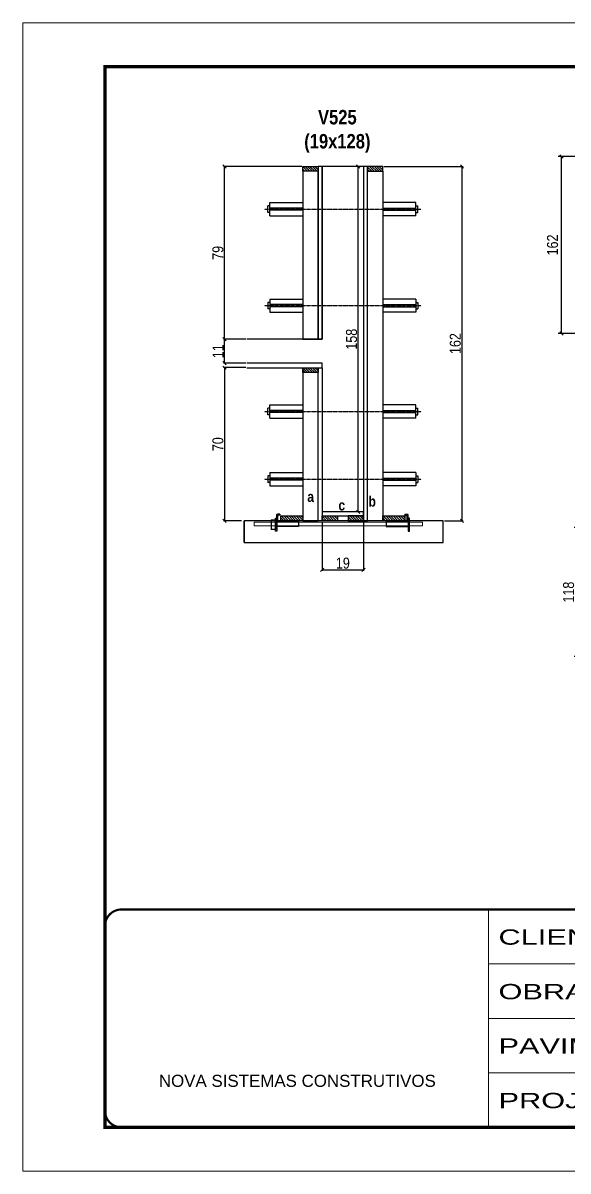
# Model space of a CAD drawing. Extents: x 13154 to 22413, y 1253 to 30260.
# Drawn here: x 13154 to 13653, y 20779 to 21829 of the extents above; entities that cross this region are included whole.
import ezdxf

# ---------------------------------------------------------------- set-up
doc = ezdxf.new("R2010")
doc.units = 0
for name, pattern in [('CONTINUO', [0]), ('DASHED', [0.75, 0.5, -0.25]), ('HIDDEN', [0.375, 0.25, -0.125])]:
    doc.linetypes.add(name, pattern=pattern)
for name, color, linetype in [('barrote', 251, 'Continuous'), ('COTA', 241, 'Continuous'), ('detalhes', 4, 'Continuous'), ('NOMENCLATURA', 7, 'Continuous'), ('Painéis', 200, 'Continuous'), ('presilha', 1, 'Continuous'), ('SARR_2.2x10', 60, 'Continuous'), ('SARR_2.2x7', 40, 'Continuous'), ('SARR_3.5x7', 81, 'Continuous'), ('TENSOR', 3, 'Continuous')]:
    doc.layers.add(name, color=color, linetype=linetype)
for name, color, linetype, lineweight in [('CONCRETO', 251, 'Continuous', 25), ('Folhas', 255, 'Continuous', 9), ('SARRAFO DE PRESSAO', 251, 'DASHED', 9), ('SCO-___-LAJ', 2, 'Continuous', 0)]:
    doc.layers.add(name, color=color, linetype=linetype, lineweight=lineweight)
doc.styles.add('ARIAL', font='arial.ttf')
doc.styles.add('COTA TECNICA', font='techl___.ttf', dxfattribs={"height": 10})
doc.styles.add('COTA TECNICA 2X', font='techl___.ttf', dxfattribs={"height": 10})
doc.styles.add('TECNICA', font='techb___.ttf', dxfattribs={"height": 10})
doc.styles.add('Tecnologia', font='')
doc.styles.get('Tecnologia').set_extended_font_data('Forgotten Futurist')
doc.dimstyles.new('PAINEL', dxfattribs={"dimtxt": 10, "dimasz": 3, "dimexe": 3, "dimexo": 3, "dimgap": 3, "dimtad": 1, "dimdec": 1, "dimzin": 12, "dimdsep": 46, "dimtxsty": 'COTA TECNICA', "dimblk1": 'OBLIQUE', "dimblk2": 'OBLIQUE', "dimsah": 1, "dimcen": 0.9, "dimclrd": 4, "dimclre": 4, "dimclrt": 240, "dimadec": 1, "dimazin": 3, "dimtfac": 1, "dimtdec": 1, "dimtmove": 0, "dimatfit": 3, "dimfxl": 1, "dimtolj": 1, "dimtzin": 12, "dimarcsym": 0})
doc.dimstyles.new('SECAO', dxfattribs={"dimscale": 0.333333, "dimtxt": 5, "dimasz": 9, "dimexe": 3, "dimexo": 3, "dimgap": 3, "dimtad": 1, "dimdec": 1, "dimlfac": 0.5, "dimzin": 12, "dimdsep": 46, "dimtxsty": 'COTA TECNICA 2X', "dimblk1": 'OBLIQUE', "dimblk2": 'OBLIQUE', "dimsah": 1, "dimcen": 0.9, "dimclrd": 4, "dimclre": 4, "dimclrt": 240, "dimadec": 1, "dimazin": 3, "dimtfac": 1, "dimtdec": 1, "dimtmove": 0, "dimatfit": 3, "dimfxl": 1, "dimtolj": 1, "dimtzin": 12, "dimarcsym": 0})

# ---------------------------------------------------------------- blocks, each defined once
blk = doc.blocks.new('9999999999')
at = {"color": 30, "linetype": 'CONTINUO'}
for p, q in [((98564.6, 34230.2), (98564.6, 34429.4)), ((98564.6, 34379.6), (99584, 34379.6)), ((98564.6, 34329.8), (99488, 34329.8)), ((98564.6, 34280), (99488, 34280))]:
    blk.add_line(p, q, dxfattribs=at)
at = {"color": 30, "linetype": 'CONTINUO', "const_width": 2}
blk.add_lwpolyline([(99584, 34230.2), (99584, 34414.4, 0.414214), (99569, 34429.4), (98229, 34429.4, 0.414214), (98214, 34414.4), (98214, 34245.2, 0.414214), (98229, 34230.2), (99584, 34230.2)], format="xyb", dxfattribs=at)
at = {"layer": 'Folhas'}
blk.add_lwpolyline([(98139, 34190.2), (99624, 34190.2), (99624, 35240.2), (98139, 35240.2)], close=True, dxfattribs=at)
at = {"layer": 'Folhas', "color": 30, "const_width": 3}
blk.add_lwpolyline([(98214, 34230.2), (99584, 34230.2), (99584, 35200.2), (98214, 35200.2)], close=True, dxfattribs=at)
at = {"color": 7, "linetype": 'Continuous', "ltscale": 5, "style": 'ARIAL'}
blk.add_text('NOVA SISTEMAS CONSTRUTIVOS', height=11.059, dxfattribs=at).set_placement((98263.2, 34267.2))
at = {"layer": 'Folhas', "color": 7, "style": 'Tecnologia', "width": 1.5}
for s, p in [('CLIENTE:', (98573.7, 34397.2)), ('OBRA:', (98573.7, 34347.3)), ('PAVIMENTO:', (98573.7, 34297.5)), ('PROJETO:', (98573.7, 34247.7))]:
    blk.add_text(s, height=14, dxfattribs=at).set_placement(p)
blk = doc.blocks.new('PRESILHA METÁLICA 1')
at = {"layer": 'presilha'}
for p, q in [((7.5, 10.6), (7.5, 19.9)), ((12, 21), (8.6, 21)), ((9, 11.6), (9, 18.9)), ((12, 19.5), (9.6, 19.5)), ((12, 21), (12, 19.5)), ((0, 13), (6, 13)), ((0, 13), (0, 0)), ((6, 0), (0, 0)), ((6, 15.5), (7.5, 15.5)), ((6, -2.5), (6, 15.5)), ((6, 13), (6, 0)), ((7.5, 15.5), (7.5, -2.5)), ((37.5, 4.1), (7.5, 4.1)), ((37.5, 11), (9.6, 11)), ((37.5, 11), (37.5, 4.1)), ((7.5, -2.5), (6, -2.5))]:
    blk.add_line(p, q, dxfattribs=at)
for centre, radius, start, end in [((8.6, 19.9), 1.14, 90, 180), ((9.6, 18.9), 0.57, 90, 180), ((9.6, 11.6), 0.57, 180, 270)]:
    blk.add_arc(centre, radius, start, end, dxfattribs=at)
blk = doc.blocks.new('PRESILHA METÁLICA 2')
at = {"layer": 'presilha'}
for p, q in [((-5.2, 23.5), (-5.2, 22)), ((-5.2, 23.5), (-1.9, 23.5)), ((-5.2, 22), (-2.8, 22)), ((-2.2, 14.1), (-2.2, 21.4)), ((0.8, 18), (-0.8, 18)), ((-0.8, 18), (-0.8, 0)), ((-0.8, 14.6), (-0.8, 22.4)), ((0.8, 0), (0.8, 18)), ((-30.8, 13.5), (-30.8, 6.6)), ((-30.8, 13.5), (-2.8, 13.5)), ((-30.8, 6.6), (-0.8, 6.6)), ((-0.8, 0), (0.8, 0))]:
    blk.add_line(p, q, dxfattribs=at)
for centre, radius, start, end in [((-2.8, 21.4), 0.57, 0, 90), ((-1.9, 22.4), 1.14, 0, 90), ((-2.8, 14.1), 0.57, 270, 0)]:
    blk.add_arc(centre, radius, start, end, dxfattribs=at)
blk = doc.blocks.new('_Oblique')
at = {"color": 0, "linetype": 'ByBlock', "lineweight": -2}
blk.add_line((-0.5, -0.5), (0.5, 0.5), dxfattribs=at)
blk = doc.blocks.new('*D696')
at = {"layer": 'COTA', "color": 4, "lineweight": -2, "transparency": 16777216}
for p, q in [((13358.1, 21513.9), (13337.7, 21513.9)), ((13338.7, 21513.9), (13338.7, 21373.9)), ((13354, 21373.9), (13337.7, 21373.9))]:
    blk.add_line(p, q, dxfattribs=at)
at = {"layer": 'Defpoints', "color": 0, "transparency": 16777216}
for p in [(13359.1, 21513.9), (13338.7, 21373.9), (13355, 21373.9)]:
    blk.add_point(p, dxfattribs=at)
at = {"layer": 'COTA', "color": 4, "lineweight": -2, "transparency": 16777216, "xscale": 3, "yscale": 3, "zscale": 3}
for p, rotation in [((13338.7, 21513.9), 90), ((13338.7, 21373.9), 270)]:
    blk.add_blockref('_Oblique', p, dxfattribs=dict(at, rotation=rotation))
at = {"layer": 'COTA', "color": 240, "transparency": 16777216, "insert": (13332.6, 21443.9), "char_height": 10, "attachment_point": 5, "rotation": 90, "style": 'COTA TECNICA 2X'}
blk.add_mtext('\\A1;70', dxfattribs=at)
blk = doc.blocks.new('*D697')
at = {"layer": 'COTA', "color": 4, "lineweight": -2, "transparency": 16777216}
for p, q in [((13358.1, 21539.9), (13337.7, 21539.9)), ((13338.7, 21517.9), (13338.7, 21539.9)), ((13358.1, 21517.9), (13337.7, 21517.9))]:
    blk.add_line(p, q, dxfattribs=at)
at = {"layer": 'Defpoints', "color": 0, "transparency": 16777216}
for p in [(13338.7, 21539.9), (13359.1, 21539.9), (13359.1, 21517.9)]:
    blk.add_point(p, dxfattribs=at)
at = {"layer": 'COTA', "color": 4, "lineweight": -2, "transparency": 16777216, "xscale": 3, "yscale": 3, "zscale": 3}
for p, rotation in [((13338.7, 21539.9), 90), ((13338.7, 21517.9), 270)]:
    blk.add_blockref('_Oblique', p, dxfattribs=dict(at, rotation=rotation))
at = {"layer": 'COTA', "color": 240, "transparency": 16777216, "insert": (13332.7, 21528.9), "char_height": 10, "attachment_point": 5, "rotation": 90, "style": 'COTA TECNICA 2X'}
blk.add_mtext('\\A1;11', dxfattribs=at)
blk = doc.blocks.new('*D698')
at = {"layer": 'COTA', "color": 4, "lineweight": -2, "transparency": 16777216}
for p, q in [((13484.4, 21697.9), (13556.7, 21697.9)), ((13555.7, 21697.9), (13555.7, 21373.9)), ((13539.6, 21373.9), (13556.7, 21373.9))]:
    blk.add_line(p, q, dxfattribs=at)
at = {"layer": 'Defpoints', "color": 0, "transparency": 16777216}
for p in [(13483.4, 21697.9), (13538.6, 21373.9), (13555.7, 21373.9)]:
    blk.add_point(p, dxfattribs=at)
at = {"layer": 'COTA', "color": 4, "lineweight": -2, "transparency": 16777216, "xscale": 3, "yscale": 3, "zscale": 3}
for p, rotation in [((13555.7, 21697.9), 90), ((13555.7, 21373.9), 270)]:
    blk.add_blockref('_Oblique', p, dxfattribs=dict(at, rotation=rotation))
at = {"layer": 'COTA', "color": 240, "transparency": 16777216, "insert": (13549.6, 21535.9), "char_height": 10, "attachment_point": 5, "rotation": 90, "style": 'COTA TECNICA 2X'}
blk.add_mtext('\\A1;162', dxfattribs=at)
blk = doc.blocks.new('*D722')
at = {"layer": 'COTA', "color": 4, "lineweight": -2, "transparency": 16777216}
for p, q in [((13427.8, 21372.9), (13427.8, 21328.1)), ((13465.8, 21372.9), (13465.8, 21328.1)), ((13427.8, 21329.1), (13465.8, 21329.1))]:
    blk.add_line(p, q, dxfattribs=at)
at = {"layer": 'Defpoints', "color": 0, "transparency": 16777216}
for p in [(13427.8, 21373.9), (13465.8, 21373.9), (13465.8, 21329.1)]:
    blk.add_point(p, dxfattribs=at)
at = {"layer": 'COTA', "color": 4, "lineweight": -2, "transparency": 16777216, "xscale": 3, "yscale": 3, "zscale": 3, "rotation": 180}
blk.add_blockref('_Oblique', (13427.8, 21329.1), dxfattribs=at)
at = {"layer": 'COTA', "color": 4, "lineweight": -2, "transparency": 16777216, "xscale": 3, "yscale": 3, "zscale": 3}
blk.add_blockref('_Oblique', (13465.8, 21329.1), dxfattribs=at)
at = {"layer": 'COTA', "color": 240, "transparency": 16777216, "insert": (13446.8, 21335.1), "char_height": 10, "attachment_point": 5, "style": 'COTA TECNICA 2X'}
blk.add_mtext('\\A1;19', dxfattribs=at)
blk = doc.blocks.new('*D717')
at = {"layer": 'COTA', "color": 4, "lineweight": -2, "transparency": 16777216}
for p, q in [((13409.2, 21697.9), (13337.7, 21697.9)), ((13338.7, 21539.9), (13338.7, 21697.9)), ((13358.1, 21539.9), (13337.7, 21539.9))]:
    blk.add_line(p, q, dxfattribs=at)
at = {"layer": 'Defpoints', "color": 0, "transparency": 16777216}
for p in [(13338.7, 21697.9), (13410.2, 21697.9), (13359.1, 21539.9)]:
    blk.add_point(p, dxfattribs=at)
at = {"layer": 'COTA', "color": 4, "lineweight": -2, "transparency": 16777216, "xscale": 3, "yscale": 3, "zscale": 3}
for p, rotation in [((13338.7, 21697.9), 90), ((13338.7, 21539.9), 270)]:
    blk.add_blockref('_Oblique', p, dxfattribs=dict(at, rotation=rotation))
at = {"layer": 'COTA', "color": 240, "transparency": 16777216, "insert": (13332.6, 21618.9), "char_height": 10, "attachment_point": 5, "rotation": 90, "style": 'COTA TECNICA 2X'}
blk.add_mtext('\\A1;79', dxfattribs=at)
blk = doc.blocks.new('*D718')
at = {"layer": 'COTA', "color": 4, "lineweight": -2, "transparency": 16777216}
for p, q in [((13464.8, 21697.9), (13459.9, 21697.9)), ((13460.9, 21381.9), (13460.9, 21697.9)), ((13464.8, 21381.9), (13459.9, 21381.9))]:
    blk.add_line(p, q, dxfattribs=at)
at = {"layer": 'Defpoints', "color": 0, "transparency": 16777216}
for p in [(13460.9, 21697.9), (13465.8, 21697.9), (13465.8, 21381.9)]:
    blk.add_point(p, dxfattribs=at)
at = {"layer": 'COTA', "color": 4, "lineweight": -2, "transparency": 16777216, "xscale": 3, "yscale": 3, "zscale": 3}
for p, rotation in [((13460.9, 21697.9), 90), ((13460.9, 21381.9), 270)]:
    blk.add_blockref('_Oblique', p, dxfattribs=dict(at, rotation=rotation))
at = {"layer": 'COTA', "color": 240, "transparency": 16777216, "insert": (13454.8, 21539.9), "char_height": 10, "attachment_point": 5, "rotation": 90, "style": 'COTA TECNICA 2X'}
blk.add_mtext('\\A1;158', dxfattribs=at)
blk = doc.blocks.new('*D709')
at = {"layer": 'COTA', "color": 4, "lineweight": -2, "transparency": 16777216}
for p, q in [((13677.9, 21367.6), (13658.3, 21367.6)), ((13661.3, 21367.6), (13661.3, 21249.6)), ((13677.9, 21249.6), (13658.3, 21249.6))]:
    blk.add_line(p, q, dxfattribs=at)
at = {"layer": 'Defpoints', "color": 0, "transparency": 16777216}
for p in [(13680.9, 21367.6), (13661.3, 21249.6), (13680.9, 21249.6)]:
    blk.add_point(p, dxfattribs=at)
at = {"layer": 'COTA', "color": 4, "lineweight": -2, "transparency": 16777216, "xscale": 3, "yscale": 3, "zscale": 3}
for p, rotation in [((13661.3, 21367.6), 90), ((13661.3, 21249.6), 270)]:
    blk.add_blockref('_Oblique', p, dxfattribs=dict(at, rotation=rotation))
at = {"layer": 'COTA', "color": 240, "transparency": 16777216, "insert": (13653.2, 21308.6), "char_height": 10, "attachment_point": 5, "rotation": 90, "style": 'COTA TECNICA'}
blk.add_mtext('\\A1;118', dxfattribs=at)
blk = doc.blocks.new('*D724')
at = {"layer": 'COTA', "color": 4, "lineweight": -2, "transparency": 16777216}
for p, q in [((13676.4, 21707.1), (13643.6, 21707.1)), ((13646.6, 21545.1), (13646.6, 21707.1)), ((13676.4, 21545.1), (13643.6, 21545.1))]:
    blk.add_line(p, q, dxfattribs=at)
at = {"layer": 'Defpoints', "color": 0, "transparency": 16777216}
for p in [(13646.6, 21707.1), (13679.4, 21707.1), (13679.4, 21545.1)]:
    blk.add_point(p, dxfattribs=at)
at = {"layer": 'COTA', "color": 4, "lineweight": -2, "transparency": 16777216, "xscale": 3, "yscale": 3, "zscale": 3}
for p, rotation in [((13646.6, 21707.1), 90), ((13646.6, 21545.1), 270)]:
    blk.add_blockref('_Oblique', p, dxfattribs=dict(at, rotation=rotation))
at = {"layer": 'COTA', "color": 240, "transparency": 16777216, "insert": (13638.5, 21626.1), "char_height": 10, "attachment_point": 5, "rotation": 90, "style": 'COTA TECNICA'}
blk.add_mtext('\\A1;162', dxfattribs=at)

msp = doc.modelspace()

# ---------------------------------------------------------------- hatches: boundary and pattern name
at = {"layer": 'SARR_2.2x10'}
h = msp.add_hatch(dxfattribs=at)
h.set_pattern_fill('ANSI31', color=256, scale=0.5, angle=90)
h.set_pattern_definition([(135, (46583.7083, -102138.2828), (-1.122532015, -1.122532015), [])])
h.paths.add_polyline_path([(13390.17, 21378.29), (13390.17, 21373.89), (13410.17, 21373.89), (13410.17, 21378.29)])
h = msp.add_hatch(dxfattribs=at)
h.set_pattern_fill('ANSI31', color=256, scale=0.5, angle=90)
h.set_pattern_definition([(135, (46676.9083, -102138.2828), (-1.122532015, -1.122532015), [])])
h.paths.add_polyline_path([(13483.37, 21378.29), (13483.37, 21373.89), (13503.37, 21373.89), (13503.37, 21378.29)])
at = {"layer": 'SARR_2.2x7'}
h = msp.add_hatch(dxfattribs=at)
h.set_pattern_fill('ANSI31', color=256, scale=0.5, angle=90)
h.set_pattern_definition([(135, (46589.7083, -101818.6828), (-1.122532015, -1.122532015), [])])
h.paths.add_polyline_path([(13424.17, 21697.89), (13424.17, 21693.49), (13410.17, 21693.49), (13410.17, 21697.89)])
h = msp.add_hatch(dxfattribs=at)
h.set_pattern_fill('ANSI31', color=256, scale=0.5, angle=90)
h.set_pattern_definition([(135, (46585.7083, -101818.6828), (-1.122532015, -1.122532015), [])])
h.paths.add_polyline_path([(13469.37, 21697.89), (13469.37, 21693.49), (13483.37, 21693.49), (13483.37, 21697.89)])
h = msp.add_hatch(dxfattribs=at)
h.set_pattern_fill('ANSI31', color=256, scale=0.5, angle=90)
h.set_pattern_definition([(135, (46589.7083, -102002.6828), (-1.122532015, -1.122532015), [])])
h.paths.add_polyline_path([(13424.17, 21513.89), (13424.17, 21509.49), (13410.17, 21509.49), (13410.17, 21513.89)])
h = msp.add_hatch(dxfattribs=at)
h.set_pattern_fill('ANSI31', color=256, scale=0.5, angle=90)
h.set_pattern_definition([(135, (46663.3083, -102138.2828), (-1.122532015, -1.122532015), [])])
h.paths.add_polyline_path([(13441.77, 21373.89), (13441.77, 21378.29), (13427.77, 21378.29), (13427.77, 21373.89)])
h = msp.add_hatch(dxfattribs=at)
h.set_pattern_fill('ANSI31', color=256, scale=0.5, angle=90)
h.set_pattern_definition([(135, (46673.3083, -102138.2828), (-1.122532015, -1.122532015), [])])
h.paths.add_polyline_path([(13451.77, 21373.89), (13451.77, 21378.29), (13465.77, 21378.29), (13465.77, 21373.89)])

# ---------------------------------------------------------------- linework, layer by layer
at = {"ltscale": 3}
for p, q in [((13378.17, 21655.86), (13378.17, 21661.86)), ((13380.17, 21661.86), (13378.17, 21661.86)), ((13380.17, 21652.86), (13380.17, 21664.86)), ((13380.17, 21664.86), (13410.17, 21664.86)), ((13513.37, 21664.86), (13483.37, 21664.86)), ((13513.37, 21652.86), (13513.37, 21664.86)), ((13513.37, 21661.86), (13515.37, 21661.86)), ((13515.37, 21655.86), (13515.37, 21661.86)), ((13380.17, 21655.86), (13378.17, 21655.86)), ((13410.17, 21659.86), (13380.17, 21659.86)), ((13410.17, 21657.86), (13380.17, 21657.86)), ((13380.17, 21652.86), (13410.17, 21652.86)), ((13483.37, 21659.86), (13513.37, 21659.86)), ((13483.37, 21657.86), (13513.37, 21657.86)), ((13513.37, 21652.86), (13483.37, 21652.86)), ((13513.37, 21655.86), (13515.37, 21655.86)), ((13378.17, 21573.64), (13378.17, 21567.64)), ((13380.17, 21573.64), (13378.17, 21573.64)), ((13380.17, 21567.64), (13378.17, 21567.64)), ((13380.17, 21576.64), (13380.17, 21564.64)), ((13380.17, 21576.64), (13410.17, 21576.64)), ((13410.17, 21571.64), (13380.17, 21571.64)), ((13410.17, 21569.64), (13380.17, 21569.64)), ((13513.37, 21576.64), (13483.37, 21576.64)), ((13483.37, 21571.64), (13513.37, 21571.64)), ((13483.37, 21569.64), (13513.37, 21569.64)), ((13513.37, 21576.64), (13513.37, 21564.64)), ((13513.37, 21573.64), (13515.37, 21573.64)), ((13513.37, 21567.64), (13515.37, 21567.64)), ((13515.37, 21573.64), (13515.37, 21567.64)), ((13380.17, 21564.64), (13410.17, 21564.64)), ((13513.37, 21564.64), (13483.37, 21564.64)), ((13378.17, 21470.81), (13378.17, 21476.81)), ((13380.17, 21476.81), (13378.17, 21476.81)), ((13380.17, 21467.81), (13380.17, 21479.81)), ((13380.17, 21479.81), (13410.17, 21479.81)), ((13410.17, 21474.81), (13380.17, 21474.81)), ((13410.17, 21472.81), (13380.17, 21472.81)), ((13513.37, 21479.81), (13483.37, 21479.81)), ((13483.37, 21474.81), (13513.37, 21474.81)), ((13483.37, 21472.81), (13513.37, 21472.81)), ((13513.37, 21467.81), (13513.37, 21479.81)), ((13513.37, 21476.81), (13515.37, 21476.81)), ((13515.37, 21470.81), (13515.37, 21476.81)), ((13380.17, 21470.81), (13378.17, 21470.81)), ((13380.17, 21467.81), (13410.17, 21467.81)), ((13513.37, 21467.81), (13483.37, 21467.81)), ((13513.37, 21470.81), (13515.37, 21470.81)), ((13378.17, 21414.97), (13378.17, 21408.97)), ((13380.17, 21414.97), (13378.17, 21414.97)), ((13380.17, 21417.97), (13380.17, 21405.97)), ((13380.17, 21417.97), (13410.17, 21417.97)), ((13410.17, 21412.97), (13380.17, 21412.97)), ((13410.17, 21410.97), (13380.17, 21410.97)), ((13513.37, 21417.97), (13483.37, 21417.97)), ((13483.37, 21412.97), (13513.37, 21412.97)), ((13483.37, 21410.97), (13513.37, 21410.97)), ((13513.37, 21417.97), (13513.37, 21405.97)), ((13513.37, 21414.97), (13515.37, 21414.97)), ((13515.37, 21414.97), (13515.37, 21408.97)), ((13380.17, 21408.97), (13378.17, 21408.97)), ((13380.17, 21405.97), (13410.17, 21405.97)), ((13513.37, 21405.97), (13483.37, 21405.97)), ((13513.37, 21408.97), (13515.37, 21408.97))]:
    msp.add_line(p, q, dxfattribs=at)
at = {"layer": 'barrote', "elevation": 0}
msp.add_lwpolyline([(13356.71, 21353.89), (13538.63, 21353.89), (13538.63, 21373.89), (13356.71, 21373.89)], close=True, dxfattribs=at)
at = {"layer": 'CONCRETO', "linetype": 'Continuous'}
for p, q in [((13465.77, 21697.89), (13427.77, 21697.89)), ((13427.77, 21697.89), (13427.77, 21539.89)), ((13427.77, 21539.89), (13359.07, 21539.89))]:
    msp.add_line(p, q, dxfattribs=at)
at = {"layer": 'detalhes', "color": 250}
msp.add_line((13356.71, 21353.89), (13356.71, 21373.89), dxfattribs=at)
at = {"layer": 'Painéis', "linetype": 'Continuous', "elevation": 0}
for points in [[(13424.17, 21539.89), (13427.77, 21539.89), (13427.77, 21697.89), (13424.17, 21697.89)], [(13469.37, 21373.89), (13469.37, 21697.89), (13465.77, 21697.89), (13465.77, 21373.89)], [(13424.17, 21373.89), (13424.17, 21513.89), (13427.77, 21513.89), (13427.77, 21373.89)], [(13465.77, 21381.89), (13427.77, 21381.89), (13427.77, 21378.29), (13465.77, 21378.29)]]:
    msp.add_lwpolyline(points, close=True, dxfattribs=at)
msp.add_lwpolyline([(13359.07, 21513.89), (13427.77, 21513.89), (13427.77, 21517.89), (13359.07, 21517.89)], dxfattribs=at)
at = {"layer": 'SARR_2.2x10', "elevation": 0}
for points in [[(13390.17, 21378.29), (13410.17, 21378.29), (13410.17, 21373.89), (13390.17, 21373.89)], [(13483.37, 21378.29), (13503.37, 21378.29), (13503.37, 21373.89), (13483.37, 21373.89)]]:
    msp.add_lwpolyline(points, close=True, dxfattribs=at)
at = {"layer": 'SARR_2.2x7', "elevation": 0}
for points in [[(13410.17, 21697.89), (13424.17, 21697.89), (13424.17, 21693.49), (13410.17, 21693.49)], [(13483.37, 21697.89), (13469.37, 21697.89), (13469.37, 21693.49), (13483.37, 21693.49)], [(13410.17, 21513.89), (13424.17, 21513.89), (13424.17, 21509.49), (13410.17, 21509.49)], [(13427.77, 21378.29), (13441.77, 21378.29), (13441.77, 21373.89), (13427.77, 21373.89)], [(13465.77, 21378.29), (13451.77, 21378.29), (13451.77, 21373.89), (13465.77, 21373.89)]]:
    msp.add_lwpolyline(points, close=True, dxfattribs=at)
at = {"layer": 'SARR_3.5x7'}
for points in [[(13424.17, 21693.49), (13410.17, 21693.49), (13410.17, 21539.89), (13424.17, 21539.89)], [(13424.17, 21509.49), (13410.17, 21509.49), (13410.17, 21373.89), (13424.17, 21373.89)]]:
    msp.add_lwpolyline(points, close=True, dxfattribs=at)
at = {"layer": 'SARR_3.5x7', "elevation": 0}
msp.add_lwpolyline([(13469.37, 21693.49), (13483.37, 21693.49), (13483.37, 21373.89), (13469.37, 21373.89)], close=True, dxfattribs=at)
at = {"layer": 'SCO-___-LAJ', "color": 1, "elevation": 0}
msp.add_lwpolyline([(13365.72, 21372.55), (13519.5, 21372.55), (13519.5, 21369.35), (13365.72, 21369.35)], close=True, dxfattribs=at)
at = {"layer": 'TENSOR', "linetype": 'HIDDEN', "ltscale": 0.5}
for p, q in [((13375.17, 21658.86), (13518.37, 21658.86)), ((13375.17, 21570.64), (13518.37, 21570.64)), ((13375.17, 21473.81), (13518.37, 21473.81)), ((13375.17, 21411.97), (13518.37, 21411.97))]:
    msp.add_line(p, q, dxfattribs=at)

# ---------------------------------------------------------------- block references
at = {"layer": 'presilha', "xscale": 0.6666666666666666, "yscale": 0.6666666666666666, "zscale": 0.6666666666666666}
for name, p in [('PRESILHA METÁLICA 1', (13381.3, 21365.92)), ('PRESILHA METÁLICA 2', (13507.05, 21364.25))]:
    msp.add_blockref(name, p, dxfattribs=at)
at = {"layer": 'SARRAFO DE PRESSAO', "color": 6, "linetype": 'ByBlock'}
msp.add_blockref('9999999999', (-84984.6, -13411.06), dxfattribs=at)

# ---------------------------------------------------------------- texts
at = {"layer": 'detalhes', "style": 'TECNICA'}
for s, p in [('a', (13414.3, 21391.08)), ('c', (13442.74, 21383.29)), ('b', (13470.27, 21386.81))]:
    msp.add_text(s, height=9.6, dxfattribs=at).set_placement(p)
at = {"layer": 'NOMENCLATURA', "insert": (13441.77, 21749.58), "char_height": 13.2, "attachment_point": 2, "style": 'TECNICA'}
msp.add_mtext_dynamic_manual_height_columns('V525\\P(19x128)', width=300.2766, gutter_width=1, heights=[0], dxfattribs=at)

# ---------------------------------------------------------------- dimensions: what is measured, and where the dimension line sits
at = {"layer": 'COTA'}
for base, p1, p2, dimstyle, picture, middle in [((13646.65, 21707.14), (13679.43, 21545.14), (13679.43, 21707.14), 'PAINEL', '*D724', (13638.55, 21626.14)), ((13338.72, 21697.89), (13359.07, 21539.89), (13410.17, 21697.89), 'SECAO', '*D717', (13332.62, 21618.89)), ((13460.92, 21697.89), (13465.77, 21381.89), (13465.77, 21697.89), 'SECAO', '*D718', (13454.79, 21539.89)), ((13555.69, 21373.89, 0), (13483.37, 21697.89), (13538.58, 21373.89, 0), 'SECAO', '*D698', (13549.59, 21535.89, 0)), ((13338.72, 21539.89), (13359.07, 21517.89), (13359.07, 21539.89), 'SECAO', '*D697', (13332.66, 21528.89)), ((13338.72, 21373.89, 0), (13359.07, 21513.89), (13354.96, 21373.89, 0), 'SECAO', '*D696', (13332.62, 21443.89, 0)), ((13661.26, 21249.62), (13680.93, 21367.62), (13680.93, 21249.62), 'PAINEL', '*D709', (13653.16, 21308.62))]:
    dim = msp.add_linear_dim(base=base, p1=p1, p2=p2, angle=90, dimstyle=dimstyle, dxfattribs=at)
    dim.commit()
    dim.dimension.update_dxf_attribs({"geometry": picture, "text_midpoint": middle})
dim = msp.add_linear_dim(base=(13465.77, 21329.06), p1=(13427.77, 21373.89), p2=(13465.77, 21373.89), dimstyle='SECAO', dxfattribs=at)
dim.commit()
dim.dimension.update_dxf_attribs({"geometry": '*D722', "text_midpoint": (13446.77, 21335.15)})

doc.saveas('drawing.dxf')
